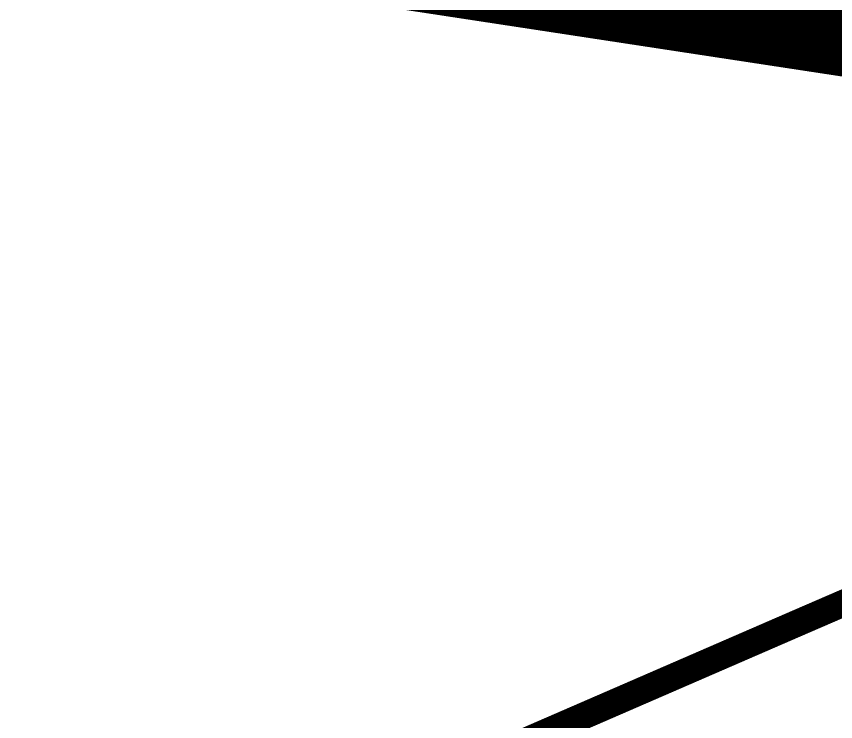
# Model space of a CAD drawing. Header units: inches. Extents: x -7 to 348, y -14 to 159.
# Drawn here: x 39.1807 to 39.5682, y 40.3794 to 40.7129 of the extents above; entities that cross this region are included whole.
import ezdxf

# ---------------------------------------------------------------- set-up
doc = ezdxf.new("R2010")
doc.units = ezdxf.units.IN
for name, color, linetype in [('Dimension', 6, 'Continuous'), ('Fabrication', 76, 'Continuous'), ('Top Layer', 1, 'Continuous')]:
    doc.layers.add(name, color=color, linetype=linetype)

msp = doc.modelspace()

# ---------------------------------------------------------------- linework, layer by layer
at = {"layer": 'Dimension', "const_width": 0.254}
msp.add_lwpolyline([(58.31, 19.467, 1), (13.31, 19.467, 1)], format="xyb", close=True, dxfattribs=at)
at = {"layer": 'Fabrication', "const_width": 0.0127}
for points in [[(24.22195, 38.2498, -0.198805), (40.83044, 40.96929)], [(24.22195, 38.2498, -0.198805), (40.83044, 40.96929)], [(24.02757, 36.9322, -0.191774), (39.20154, 40.27405)], [(24.02757, 36.9322, -0.191774), (39.20154, 40.27405)], [(24.02757, 36.9322, -0.191774), (39.20154, 40.27405)], [(24.02757, 36.9322, -0.191774), (39.20154, 40.27405)]]:
    msp.add_lwpolyline(points, format="xyb", dxfattribs=at)
for points in [[(39.54984, 40.42582), (39.58286, 40.44011)], [(39.54984, 40.42582), (39.58286, 40.44011)], [(39.40937, 40.36484), (39.54984, 40.42582)], [(39.40937, 40.36484), (39.54984, 40.42582)]]:
    msp.add_lwpolyline(points, dxfattribs=at)
at = {"layer": 'Fabrication', "const_width": 0.00635}
msp.add_lwpolyline([(39.54666, 40.42582, 1), (39.55301, 40.42582, 1)], format="xyb", close=True, dxfattribs=at)
msp.add_lwpolyline([(39.54666, 40.42582, 1), (39.55301, 40.42582, 1)], format="xyb", close=True, dxfattribs=at)
msp.add_lwpolyline([(39.54666, 40.42582, 1), (39.55301, 40.42582, 1)], format="xyb", close=True, dxfattribs=at)
msp.add_lwpolyline([(39.54666, 40.42582, 1), (39.55301, 40.42582, 1)], format="xyb", close=True, dxfattribs=at)
at = {"layer": 'Top Layer', "const_width": 2.032}
msp.add_lwpolyline([(23.95966, 38.67549, -0.53877), (58.06216, 22.88544)], format="xyb", dxfattribs=at)

doc.saveas('drawing.dxf')
